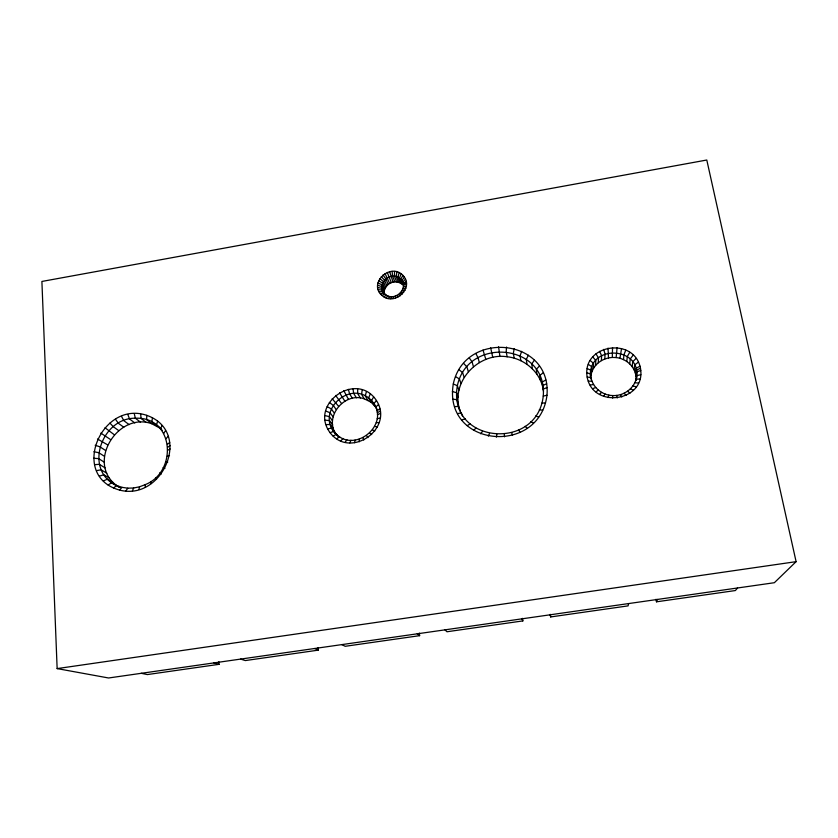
<?xml version="1.0" encoding="UTF-8"?>
<svg xmlns="http://www.w3.org/2000/svg" width="838" height="838" viewBox="0 0 838 838"><rect width="100%" height="100%" fill="white"/><g stroke="black" fill="none" stroke-linecap="round" stroke-linejoin="round"><path stroke-width="1.26" d="M546.973 395.264C551.854 337.808 464.608 329.596 453.295 383.972C442.726 447.314 539.358 456.322 546.973 395.264L543.254 396.091C537.022 451.944 447.021 443.417 457.38 385.721C467.719 335.818 547.78 343.391 543.254 396.091M587.187 368.521L591 370.344L590.612 378.724C585.584 343.014 644.652 345.56 636.105 380.389L636.43 370.134L640.462 368.28C634.481 336.268 581.572 344.188 587.155 377.048C592.822 409.541 646.527 401.475 640.462 368.28M394.53 271.46L394.468 276.268L396.678 281.914L400.082 282.856L402.889 284.836L400.742 279.211C391.702 269.344 374.439 284.93 385.051 294.18C394.111 302.686 409.824 288.429 400.742 279.211L402.931 275.388C390.843 262.231 367.777 283.035 381.939 295.405C394.059 306.792 415.093 287.706 402.931 275.388M590.947 375.12L591.921 371.632L591.995 366.814L588.349 364.394M591.921 371.632L593.503 368.353L593.597 363.493L590.235 360.497M146.765 415.355C192.991 431.57 162.782 501.648 119.52 490.052C69.062 476.078 101.325 399.81 146.765 415.355L146.671 419.723L151.751 423.724L161.472 428.962M145.257 487.014L145.309 484.594C177.771 471.763 174.346 416.455 135.358 418.225C101.639 417.617 83.35 469.814 116.126 485.391M593.503 368.353L595.661 365.368L595.776 360.466L592.791 356.967M612.662 398.113L612.735 395.557C601.296 395.358 590.518 385.721 590.664 373.978L586.789 372.784M116.388 485.338C86.251 462.796 117.708 411.531 151.751 423.724M595.661 365.368L598.322 362.76L598.468 357.836L595.944 353.877M598.322 362.76L601.401 360.612L601.59 355.658L599.599 351.332M601.401 360.612L604.827 358.978L605.057 354.003L603.664 349.394M330.057 432.659C350.263 459.633 394.583 428.585 376.44 400.522C356.883 370.386 308.52 403.748 330.057 432.659L333.828 431.392C352.871 456.48 392.792 423.766 371.506 400.554C350.462 378.127 313.988 412.139 336.08 434.367M604.827 358.978L608.493 357.91L608.011 348.116M608.493 357.91L612.306 357.428L612.536 347.55M506.519 347.037L506.194 351.834L507.147 356.768C525.08 358.643 541.453 373.025 543.495 391.283M640.777 370.417L636.691 371.957L636.073 376.754C635.11 366.604 626.101 358.559 616.15 357.564L617.093 347.697M619.91 358.297L621.566 348.556M623.493 359.607L623.954 354.631L625.818 350.106M626.793 361.482L627.295 356.517L629.736 352.316M629.715 363.839L630.249 358.905L633.193 355.113M632.156 366.635L632.732 361.723L636.105 358.413M634.073 369.778L634.659 364.907L638.388 362.142M454.521 406.587L458.522 406.461L460.062 410.777C449.88 382.285 478.247 352.222 507.147 356.768M362.184 389.88L361.587 394.415L364.247 398.804L371.182 402.292L376.419 407.917L373.905 403.623L376.44 400.522M393.179 298.548L393.451 296.526M377.666 287.518L381.845 288.282L384.213 293.803C383.301 287.005 390.079 281.076 396.678 281.914M396.898 271.91L396.238 276.603L398.427 282.249M336.824 435.362C323.039 417.9 343.947 391.608 364.247 398.804M152.474 417.774L151.846 421.923L156.874 425.903M354.589 442.715L355.029 440.076M546.606 383.72L542.93 385.511L542.72 386.695L542.196 382.076L545.8 379.97M612.735 395.557C624.247 396.227 635.822 387.428 636.723 375.634L640.808 374.722M496.358 437.143L496.892 434.451M514.281 348.566L513.317 353.248L514.186 358.172M138.93 489.434L139.59 486.784L145.309 484.594M628.678 603.559L628.06 605.884L550.692 616.936L550.178 614.788M366.436 391.576L365.263 395.882L367.882 400.25M399.129 272.727L397.903 277.221L400.082 282.856M157.607 421.189L156.497 425.013L159.482 427.38M608.084 397.568L608.838 395.096M636.43 370.134L635.393 373.182L636 368.353L639.96 366.175M521.655 351.321L520.084 355.783L520.869 360.686M349.855 442.893L350.944 440.222M401.161 273.9L399.422 278.101L401.58 283.726M370.302 393.954L368.605 397.945L371.182 402.292M737.566 587.983L735.366 590.549L656.468 601.82L657.505 599.432M390.718 298.684L391.618 296.631M162.017 425.495L160.477 428.92L162.457 430.481M132.414 490.775L133.692 487.988L139.59 486.784M488.334 436.116L489.539 433.508M528.411 355.239L526.274 359.387L526.997 364.247M373.664 396.961L371.506 400.554L374.052 404.88M603.674 396.301L605.078 394.017M163.693 433.529L165.568 430.575M345.204 442.275L346.922 439.688M125.878 490.974L127.785 488.177L133.692 487.988M534.372 360.214L531.732 363.954L532.381 368.772M404.387 277.158L401.831 280.541L403.539 285.025M388.287 298.422L389.806 296.432M480.656 433.791L482.499 431.392M166.039 438.703L168.155 436.284M119.52 490.052L122.034 487.349L127.785 488.177M539.347 366.112L536.289 369.359L536.896 374.115M340.783 440.893L343.098 438.504M405.487 279.159L402.659 282.039L403.507 284.271M599.579 394.352L601.579 392.362M796.1 561.659L774.354 582.714L108.584 677.984L57.141 668.598L41.9 281.453L706.79 160.016L796.1 561.659L57.141 668.598M378.525 404.524L375.707 407.09L376.953 409.216M385.972 297.773L388.067 295.95M473.554 430.261L475.994 428.155M113.539 488.03L116.618 485.516L122.034 487.349M167.432 444.308L169.705 442.474M543.202 372.753L539.819 375.455L540.374 380.148M403.193 283.653L406.21 281.327M336.708 438.777L339.579 436.682M403.35 284.501L406.409 282.458M167.757 447.22L170.072 445.701M376.87 410.83L379.876 408.85M595.881 391.786L598.437 390.173M108.102 484.972L111.695 482.751L119.918 487.475M383.835 296.757L386.475 295.196M467.227 425.61L470.181 423.902M403.424 285.36L406.514 283.6M377.194 412.778L380.253 411.102M167.841 450.184L170.156 448.969M333.095 436.011L336.457 434.294L338.688 437.237M103.357 480.97L107.4 479.137L112.983 482.468M377.351 414.747L380.442 413.385M543.359 389.021L547.078 387.544M381.939 295.405L385.051 294.18M403.34 287.088L406.409 285.926M592.717 388.675L595.734 387.523M461.843 420.006L465.247 418.77M99.439 476.141L103.849 474.769L109.474 478.152M167.244 456.144L169.506 455.558M377.142 418.738L380.201 418.005M380.326 293.75L383.846 292.944M402.952 288.806L405.885 288.22M457.569 413.605L461.329 412.893L462.461 416.077M590.162 385.113L593.555 384.485M96.475 470.642L101.157 469.793L106.803 473.229M327.679 428.826L331.764 428.082L334.791 432.094M218.844 661.727L219.043 664.325L147.383 674.569L141.266 673.302M318.115 647.554L318.388 650.131L245.356 660.564L240.558 659.097M419.293 633.067L419.629 635.665L345.193 646.297L341.768 644.611M522.441 618.339L522.839 620.916L446.958 631.758L444.957 629.851M379.059 291.844L382.893 291.519M636.084 379.258L640.064 378.975M94.526 464.629L99.387 464.357L105.043 467.845M541.903 403.088L545.496 402.9M326.013 424.625L330.329 424.457L333.367 428.501M376.252 422.666L379.164 422.562M402.261 290.451L404.953 290.419M588.297 381.196L591.953 381.154M165.652 462.042L167.747 462.073M612.306 357.428L616.15 357.564M378.158 289.749L382.222 289.958L383.835 293.719M93.657 458.271L98.591 458.596L104.247 462.157M634.795 382.736L638.566 383.06M325.123 420.173L329.554 420.613L332.592 424.698M452.771 399.171L456.909 399.663L458.459 404.052M539.316 409.803L542.678 410.222M587.155 377.048L590.989 377.613M374.691 426.437L377.362 426.919M93.877 451.755L98.779 452.698L104.425 456.312M401.287 291.991L403.654 292.472M325.018 415.606L329.46 416.664L332.497 420.791M632.9 385.962L636.335 386.842M452.363 391.556L456.532 392.687L458.082 397.139M213.889 662.91L219.043 664.325M377.582 285.224L381.782 286.565L384.15 292.095M95.176 445.271L99.952 446.822L105.578 450.498M535.566 416.025L538.593 417.02M163.117 467.677L164.95 468.306M325.71 411.049L330.046 412.725L333.084 416.895M453.295 383.972L457.38 385.721L458.92 390.257M314.585 648.507L318.388 650.131M372.501 429.925L374.837 430.962M630.448 388.832L633.455 390.225M377.917 282.919L382.034 284.847L384.391 290.388M97.512 438.986L107.662 444.873M400.061 293.352L402.02 294.306M327.166 406.639L331.303 408.902L334.32 413.113M117.236 486.05L119.185 487.15M530.779 421.577L533.366 423.096M455.547 376.629L459.444 378.986L460.952 383.595M378.65 280.678L382.578 283.16L384.925 288.733M100.822 433.099L110.616 439.594M114.356 434.796L105.012 427.747M118.776 430.638L113.319 426.731L109.946 423.106M627.505 391.283L629.998 393.095M123.752 427.212L118.357 423.274L115.508 419.283M329.344 402.481L333.189 405.309L336.174 409.562M129.136 424.625L123.804 420.655L121.52 416.392M134.792 422.949L129.523 418.958L127.837 414.517M140.554 422.226L135.358 418.225L134.269 413.7M146.262 422.488L141.119 418.487L140.637 413.982M417.24 633.811L419.629 635.665M369.768 433.036L371.663 434.566M159.702 472.894L161.179 474.078M459.046 369.726L462.649 372.648L464.116 377.33M379.761 278.562L383.416 281.578L385.752 287.162M398.626 294.526L400.103 295.866M525.08 426.301L527.144 428.249M332.194 398.71L338.604 406.336M381.238 276.624L384.516 280.133L386.842 285.727M463.686 363.451L466.902 366.887L468.316 371.632M624.153 393.232L626.07 395.379M335.619 395.431L341.537 403.528M383.008 274.937L385.847 278.865L388.151 284.48M366.552 435.676L367.945 437.625M469.332 357.983L472.077 361.869L473.439 366.677M344.868 401.213L339.526 392.729M348.535 399.464L343.81 390.676M518.649 430.041L520.115 432.335M352.41 398.322L349.624 393.933L348.346 389.335M356.401 397.82L353.657 393.431L353.008 388.748M360.382 397.987L357.679 393.598L357.658 388.937M155.512 477.545L156.538 479.221M397.013 295.458L397.945 297.123M385.04 273.534L389.66 283.443M620.508 394.614L621.786 397.003M475.837 353.479L478.048 357.732L479.336 362.582M521.917 618.832L522.839 620.916M460.523 411.835L461.445 413.951M391.315 282.647L387.282 272.455M393.064 282.123L389.649 271.742M394.876 281.872L392.634 276.226L392.09 271.407M362.948 437.761L363.765 440.044M483.013 350.043L485.841 359.471M511.662 432.691L512.489 435.226M150.672 481.483L151.186 483.578M616.663 395.4L617.271 397.924M492.775 357.438L490.659 347.791M499.94 356.527L498.568 346.775M655.997 599.264L656.468 601.82M395.274 296.139L395.609 298.024M550.283 614.359L550.692 616.936M542.93 385.511L543.474 390.12M359.073 439.248L359.282 441.762M504.329 434.178L504.486 436.839"/></g></svg>
